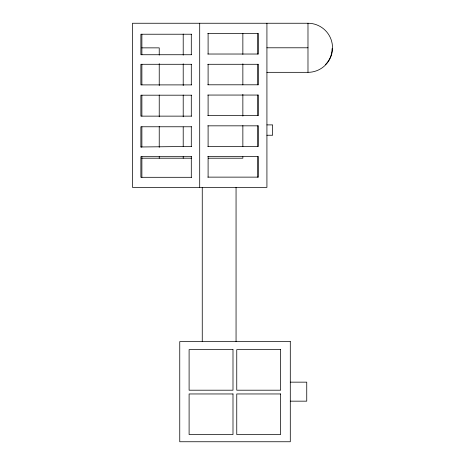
<?xml version="1.0" encoding="UTF-8"?>
<svg xmlns="http://www.w3.org/2000/svg" width="465" height="465" viewBox="0 0 465 465"><rect width="100%" height="100%" fill="white"/><g stroke="black" fill="none" stroke-linecap="round" stroke-linejoin="round"><path stroke-width="0.7" d="M191.609 126.771L140.883 126.771L140.883 146.975L191.609 146.452M266.922 72.331L307.981 72.331A24.54 24.54 0 0 0 332.522 47.79A24.54 24.54 0 0 0 307.981 23.25L132.478 23.25L132.478 187.389L266.922 187.389L266.922 23.25M207.785 33.509L258.517 33.509L258.517 54.027L207.785 54.027M191.609 34.224L140.883 34.224L140.883 54.736L191.609 54.736M266.922 47.79L307.981 47.79M141.796 47.86L159.233 47.86L159.233 55.12M191.609 64.286L140.883 64.286L140.883 84.892L191.609 84.892M207.785 64.286L258.517 64.286L258.517 84.799L207.785 84.799M207.785 95.058L258.517 95.058L258.517 115.576L207.785 115.576M191.609 95.191L140.883 95.191L140.883 116.134L191.609 116.134M266.922 124.893L272.641 124.893L272.641 135.245L266.922 135.245M207.785 125.835L258.517 125.835L258.517 146.353L207.785 146.353M140.883 146.975L141.883 146.975L141.883 126.771M191.609 156.676L140.883 156.676L140.883 177.305L191.609 177.305M207.785 156.612L258.517 156.612L258.517 177.13L207.785 177.13M141.796 158.21L191.673 158.21M208.256 158.21L242.858 158.21L242.858 156.757M290.294 382.154L306.743 382.154L306.743 401.161L290.294 401.161M307.981 23.25L307.981 72.331M257.482 33.509L257.482 54.027M257.482 64.286L257.482 84.799M257.482 95.058L257.482 115.576M257.482 125.835L257.482 146.353M257.482 156.612L257.482 177.13M242.858 33.358L242.858 54.411M242.858 63.845L242.858 84.897M242.858 94.331L242.858 116.111M242.858 125.544L242.858 146.597M236.057 187.389L236.057 341.589M208.099 33.509L208.099 54.027M208.099 64.286L208.099 84.799M208.099 95.058L208.099 115.576M208.099 125.835L208.099 146.353M208.099 156.612L208.099 177.13M202.258 187.389L202.258 341.589M199.7 23.25L199.7 187.389M191.295 34.224L191.295 54.736M191.295 64.286L191.295 84.892M191.295 95.191L191.295 116.134M191.295 126.771L191.295 146.44M191.295 156.676L191.295 177.305M183.21 34.079L183.21 55.132M183.21 63.839L183.21 85.607M183.21 95.04L183.21 116.814M183.21 126.974L183.21 146.568M183.21 156.728L183.21 158.176M159.233 63.635L159.233 85.612M159.233 95.046L159.233 116.825M159.233 126.445L159.233 147.382M159.233 156.757L159.233 158.21M141.883 34.224L141.883 54.736M141.883 64.286L141.883 84.892M141.883 95.191L141.883 116.134M141.883 156.676L141.883 177.305M332.103 48.61A22.506 22.506 0 0 1 325.512 64.525M290.294 341.589L179.752 341.589L179.752 441.75L290.294 441.75L290.294 341.589M232.994 349.628L189.104 349.628L189.104 390.199L232.994 390.199L232.994 349.628M280.639 349.628L236.755 349.628L236.755 390.199L280.639 390.199L280.639 349.628M232.994 393.96L189.104 393.96L189.104 434.537L232.994 434.537L232.994 393.96M280.639 393.96L236.755 393.96L236.755 434.537L280.639 434.537L280.639 393.96"/></g></svg>
